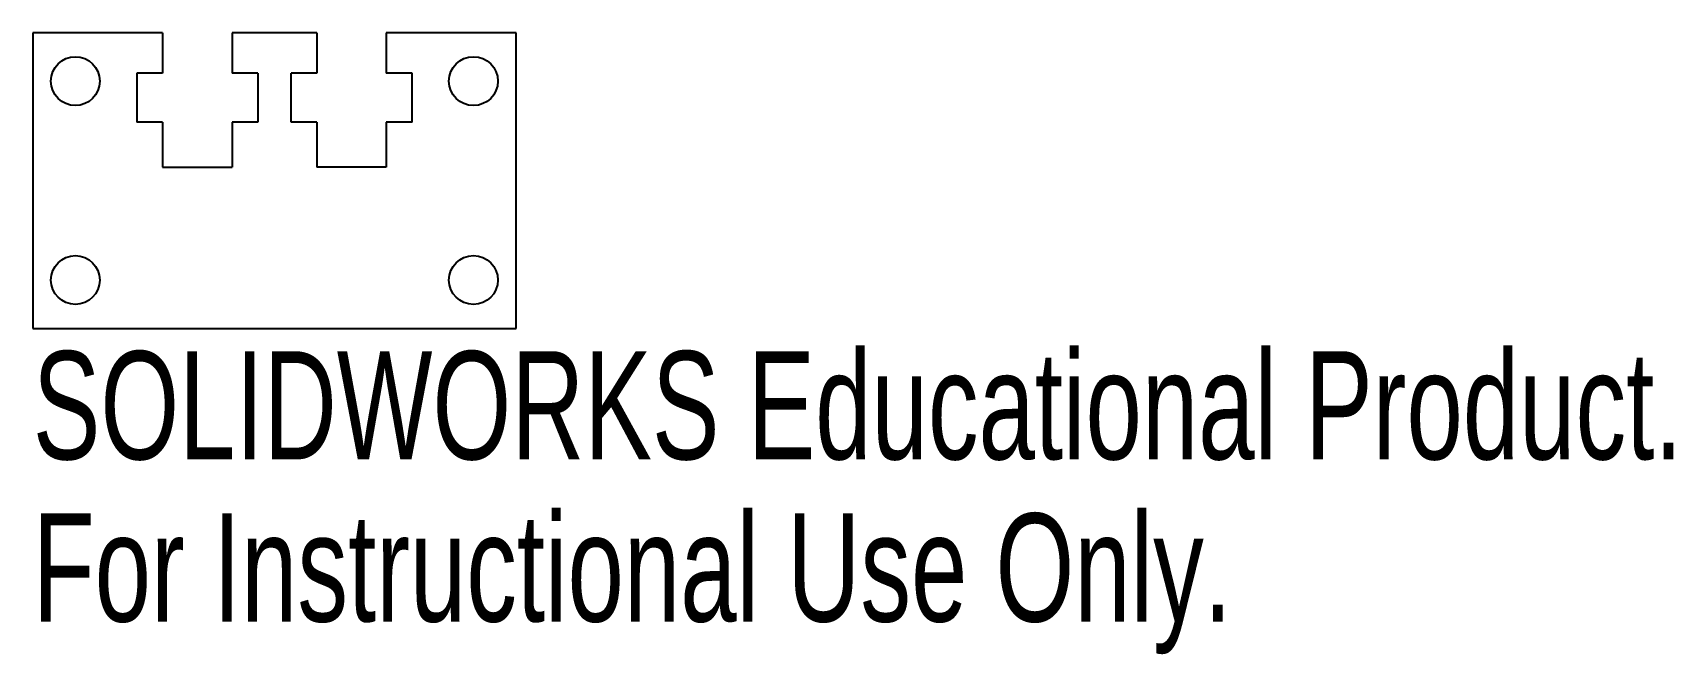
# Model space of a CAD drawing. Header units: millimetres. Extents: x 0 to 73.3, y -14.6 to 13.2.
import ezdxf

# ---------------------------------------------------------------- set-up
doc = ezdxf.new("R2010")
doc.units = ezdxf.units.MM
doc.styles.add('SLDTEXTSTYLE0', font='TXT', dxfattribs={"width": 0.7})

msp = doc.modelspace()

# ---------------------------------------------------------------- linework, layer by layer
at = {"color": 7, "linetype": 'Continuous', "lineweight": 25}
for p, q in [((5.8, 13.208), (0, 13.208)), ((0, 13.208), (0, 0)), ((5.8, 13.208), (5.8, 11.408)), ((8.9, 13.208), (8.9, 11.408)), ((12.69, 13.208), (8.9, 13.208)), ((12.69, 13.208), (12.69, 11.408)), ((15.79, 13.208), (15.79, 11.408)), ((21.59, 13.208), (15.79, 13.208)), ((21.59, 0), (21.59, 13.208)), ((5.8, 11.408), (4.65, 11.408)), ((4.65, 11.408), (4.65, 9.208)), ((10.05, 11.408), (8.9, 11.408)), ((10.05, 11.408), (10.05, 9.208)), ((11.54, 9.208), (11.54, 11.408)), ((12.69, 11.408), (11.54, 11.408)), ((16.94, 11.408), (15.79, 11.408)), ((16.94, 9.208), (16.94, 11.408)), ((5.8, 9.208), (4.65, 9.208)), ((5.8, 9.208), (5.8, 7.208)), ((8.9, 9.208), (8.9, 7.208)), ((10.05, 9.208), (8.9, 9.208)), ((12.69, 9.208), (11.54, 9.208)), ((12.69, 9.208), (12.69, 7.208)), ((15.79, 9.208), (15.79, 7.208)), ((16.94, 9.208), (15.79, 9.208)), ((5.8, 7.208), (8.9, 7.208)), ((15.79, 7.208), (12.69, 7.208)), ((0, 0), (21.59, 0))]:
    msp.add_line(p, q, dxfattribs=at)
for centre in [(1.9, 11.049), (19.68, 11.048), (1.9, 2.159), (19.68, 2.159)]:
    msp.add_circle(centre, 1.092, dxfattribs=at)

# ---------------------------------------------------------------- texts
at = {"color": 7, "linetype": 'Continuous', "char_height": 4.83362, "attachment_point": 1, "style": 'SLDTEXTSTYLE0'}
for s, insert in [('SOLIDWORKS Educational Product.', (0, -1.02)), ('For Instructional Use Only.', (0, -8.27))]:
    msp.add_mtext(s, dxfattribs=dict(at, insert=insert))

doc.saveas('drawing.dxf')
